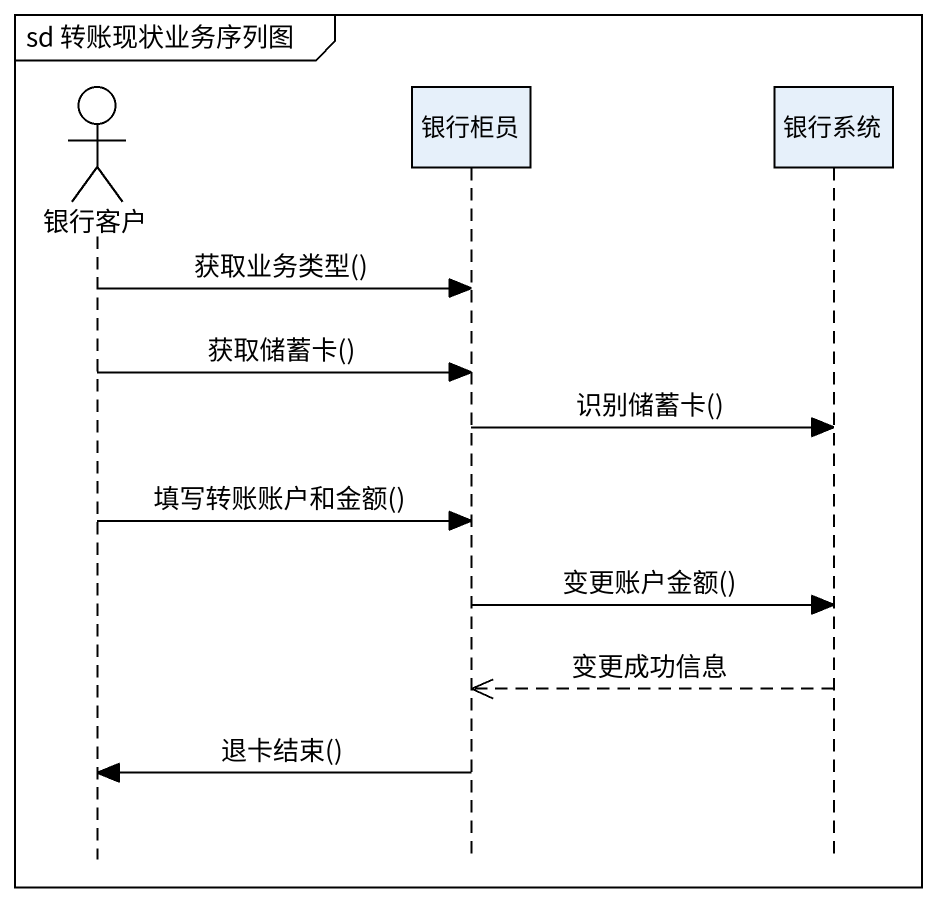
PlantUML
@startuml
mainframe sd 转账现状业务序列图
hide footbox
actor 银行客户
participant 银行柜员
participant 银行系统

银行客户 -> 银行柜员 : 获取业务类型()
银行客户 -> 银行柜员 : 获取储蓄卡()
银行柜员 -> 银行系统 : 识别储蓄卡()
银行客户 -> 银行柜员 : 填写转账账户和金额()
银行柜员 -> 银行系统 : 变更账户金额()
银行系统 -->> 银行柜员 : 变更成功信息
银行柜员 -> 银行客户 : 退卡结束()
@enduml
